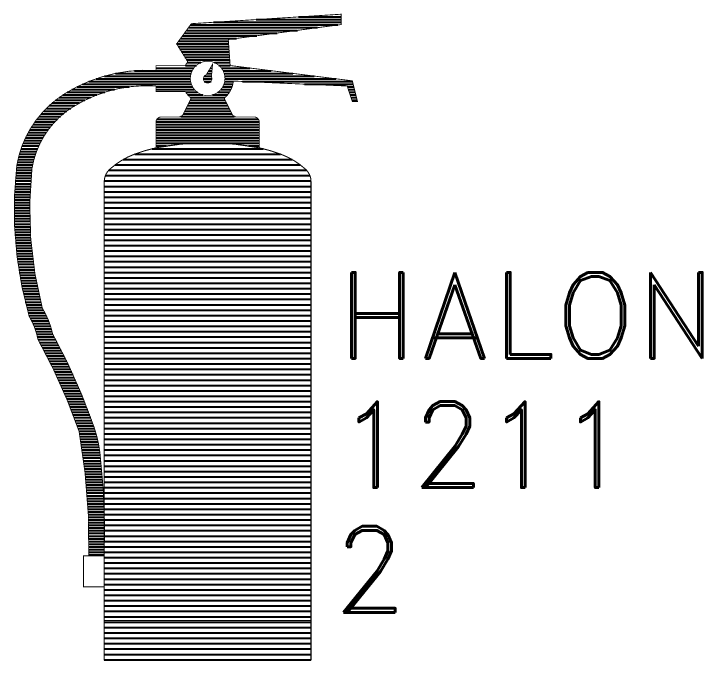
# Model space of a CAD drawing. Header units: millimetres. Extents: x -3 to 2253, y -3 to 1300.
# Drawn here: x 98.5 to 114.49, y 97.49 to 112.51 of the extents above; entities that cross this region are included whole.
import ezdxf

# ---------------------------------------------------------------- set-up
doc = ezdxf.new("R2010")
doc.units = ezdxf.units.MM
for name, color, linetype in [('ROOD', 1, 'Continuous'), ('TXT', 7, 'Continuous'), ('VEILIG', 7, 'Continuous')]:
    doc.layers.add(name, color=color, linetype=linetype)
doc.styles.add('ROMAND', font='romand')

# ---------------------------------------------------------------- blocks, each defined once
blk = doc.blocks.new('*X88')
at = {"color": 0}
for p, q in [((115.111, 25.438), (116.1, 25.438)), ((113.134, 25.312), (116.1, 25.312)), ((114.123, 25.375), (116.1, 25.375)), ((112.507, 25.125), (115.084, 25.125)), ((112.553, 25.188), (115.554, 25.188)), ((112.598, 25.25), (116.025, 25.25)), ((112.417, 25), (114.143, 25)), ((112.462, 25.062), (114.613, 25.062)), ((112.28, 24.812), (113.487, 24.812)), ((112.326, 24.875), (113.483, 24.875)), ((112.371, 24.938), (113.672, 24.938)), ((112.318, 24.75), (113.491, 24.75)), ((112.357, 24.688), (113.496, 24.688)), ((112.396, 24.625), (113.5, 24.625)), ((112.435, 24.562), (113.505, 24.562)), ((112.473, 24.5), (113.509, 24.5)), ((112.483, 24.312), (112.741, 24.312)), ((112.512, 24.438), (113.513, 24.438)), ((112.525, 24.375), (112.841, 24.375)), ((113.097, 24.312), (113.115, 24.312)), ((113.159, 24.375), (113.518, 24.375)), ((113.259, 24.312), (113.522, 24.312)), ((111.302, 24.188), (112.643, 24.188)), ((111.8, 24.25), (112.682, 24.25)), ((113.022, 24.188), (113.103, 24.188)), ((113.06, 24.25), (113.109, 24.25)), ((113.318, 24.25), (113.976, 24.25)), ((113.357, 24.188), (114.476, 24.188)), ((110.408, 24), (112.6, 24)), ((110.607, 24.062), (112.604, 24.062)), ((110.862, 24.125), (112.617, 24.125)), ((112.9, 24), (113.1, 24)), ((112.922, 24.062), (113.091, 24.062)), ((112.985, 24.125), (113.097, 24.125)), ((113.383, 24.125), (114.976, 24.125)), ((113.396, 24.062), (115.476, 24.062)), ((113.4, 24), (115.976, 24)), ((110.096, 23.875), (112.623, 23.875)), ((110.241, 23.938), (112.606, 23.938)), ((112.922, 23.938), (113.078, 23.938)), ((113.377, 23.875), (113.585, 23.875)), ((113.394, 23.938), (113.596, 23.938)), ((113.813, 23.938), (116.364, 23.938)), ((115.251, 23.875), (116.379, 23.875)), ((109.739, 23.688), (110.609, 23.688)), ((109.847, 23.75), (110.834, 23.75)), ((109.966, 23.812), (111.175, 23.812)), ((111.8, 23.812), (112.651, 23.812)), ((111.8, 23.75), (112.694, 23.75)), ((112.493, 23.688), (112.761, 23.688)), ((113.239, 23.688), (113.507, 23.688)), ((113.306, 23.75), (113.542, 23.75)), ((113.349, 23.812), (113.567, 23.812)), ((116.246, 23.812), (116.395, 23.812)), ((116.267, 23.75), (116.41, 23.75)), ((116.288, 23.688), (116.426, 23.688)), ((109.548, 23.562), (110.279, 23.562)), ((109.639, 23.625), (110.43, 23.625)), ((112.538, 23.625), (112.885, 23.625)), ((112.598, 23.562), (113.402, 23.562)), ((113.115, 23.625), (113.462, 23.625)), ((116.309, 23.625), (116.442, 23.625)), ((116.33, 23.562), (116.457, 23.562)), ((109.319, 23.375), (109.918, 23.375)), ((109.389, 23.438), (110.026, 23.438)), ((109.465, 23.5), (110.146, 23.5)), ((112.531, 23.375), (113.469, 23.375)), ((112.563, 23.438), (113.437, 23.438)), ((112.594, 23.5), (113.406, 23.5)), ((116.351, 23.5), (116.473, 23.5)), ((109.137, 23.188), (109.651, 23.188)), ((109.193, 23.25), (109.731, 23.25)), ((109.254, 23.312), (109.819, 23.312)), ((112.438, 23.188), (113.562, 23.188)), ((112.469, 23.25), (113.531, 23.25)), ((112.5, 23.312), (113.5, 23.312)), ((109.035, 23.062), (109.513, 23.062)), ((109.084, 23.125), (109.579, 23.125)), ((111.823, 23.062), (114.177, 23.062)), ((112.38, 23.125), (113.62, 23.125)), ((108.905, 22.875), (109.345, 22.875)), ((108.945, 22.938), (109.396, 22.938)), ((108.988, 23), (109.452, 23)), ((111.8, 23), (114.2, 23)), ((111.8, 22.938), (114.2, 22.938)), ((111.8, 22.875), (114.2, 22.875)), ((108.832, 22.75), (109.253, 22.75)), ((108.867, 22.812), (109.297, 22.812)), ((111.8, 22.812), (114.2, 22.812)), ((111.8, 22.75), (114.2, 22.75)), ((108.74, 22.562), (109.14, 22.562)), ((108.768, 22.625), (109.175, 22.625)), ((108.799, 22.688), (109.212, 22.688)), ((111.8, 22.688), (114.2, 22.688)), ((111.8, 22.625), (114.2, 22.625)), ((111.8, 22.562), (114.2, 22.562)), ((108.689, 22.438), (109.078, 22.438)), ((108.713, 22.5), (109.108, 22.5)), ((111.8, 22.5), (112.614, 22.5)), ((111.8, 22.438), (112.04, 22.438)), ((113.386, 22.5), (114.2, 22.5)), ((113.96, 22.438), (114.2, 22.438)), ((108.627, 22.25), (109.004, 22.25)), ((108.646, 22.312), (109.027, 22.312)), ((108.666, 22.375), (109.051, 22.375)), ((108.595, 22.125), (108.966, 22.125)), ((108.61, 22.188), (108.984, 22.188)), ((108.562, 21.938), (108.924, 21.938)), ((108.57, 22), (108.936, 22)), ((108.582, 22.062), (108.95, 22.062)), ((108.543, 21.75), (108.904, 21.75)), ((108.549, 21.812), (108.91, 21.812)), ((108.555, 21.875), (108.916, 21.875)), ((108.533, 21.625), (108.894, 21.625)), ((108.538, 21.688), (108.898, 21.688)), ((108.521, 21.438), (108.881, 21.438)), ((108.524, 21.5), (108.885, 21.5)), ((108.528, 21.562), (108.889, 21.562)), ((108.515, 21.312), (108.875, 21.312)), ((108.517, 21.375), (108.878, 21.375)), ((108.509, 21.125), (108.869, 21.125)), ((108.511, 21.188), (108.871, 21.188)), ((108.512, 21.25), (108.873, 21.25)), ((108.508, 21.062), (108.868, 21.062)), ((108.508, 21), (108.868, 21)), ((108.508, 20.938), (108.868, 20.938)), ((108.508, 20.875), (108.868, 20.875)), ((108.509, 20.812), (108.869, 20.812)), ((108.51, 20.75), (108.87, 20.75)), ((108.511, 20.688), (108.871, 20.688)), ((108.514, 20.625), (108.873, 20.625)), ((108.516, 20.562), (108.876, 20.562)), ((108.519, 20.5), (108.879, 20.5)), ((108.522, 20.438), (108.882, 20.438)), ((108.526, 20.375), (108.886, 20.375)), ((108.53, 20.312), (108.89, 20.312)), ((108.535, 20.25), (108.894, 20.25)), ((108.54, 20.188), (108.9, 20.188)), ((108.546, 20.125), (108.905, 20.125)), ((108.552, 20.062), (108.911, 20.062)), ((108.558, 20), (108.917, 20)), ((108.565, 19.938), (108.924, 19.938)), ((108.572, 19.875), (108.932, 19.875)), ((108.58, 19.812), (108.939, 19.812)), ((108.588, 19.75), (108.947, 19.75)), ((108.597, 19.688), (108.956, 19.688)), ((108.606, 19.625), (108.965, 19.625)), ((108.616, 19.562), (108.975, 19.562)), ((108.626, 19.5), (108.985, 19.5)), ((108.636, 19.438), (108.995, 19.438)), ((108.647, 19.375), (109.006, 19.375)), ((108.659, 19.312), (109.017, 19.312)), ((108.67, 19.25), (109.029, 19.25)), ((108.683, 19.188), (109.041, 19.188)), ((108.695, 19.125), (109.054, 19.125)), ((108.709, 19.062), (109.067, 19.062)), ((108.722, 19), (109.081, 19)), ((108.737, 18.938), (109.095, 18.938)), ((108.751, 18.875), (109.109, 18.875)), ((108.766, 18.812), (109.124, 18.812)), ((108.782, 18.75), (109.14, 18.75)), ((108.798, 18.688), (109.156, 18.688)), ((108.814, 18.625), (109.188, 18.625)), ((108.831, 18.562), (109.222, 18.562)), ((108.849, 18.5), (109.253, 18.5)), ((108.88, 18.438), (109.282, 18.438)), ((108.913, 18.375), (109.308, 18.375)), ((108.943, 18.312), (109.331, 18.312)), ((108.97, 18.25), (109.352, 18.25)), ((108.993, 18.188), (109.371, 18.188)), ((109.014, 18.125), (109.388, 18.125)), ((109.032, 18.062), (109.405, 18.062)), ((109.047, 18), (109.439, 18)), ((109.063, 17.938), (109.473, 17.938)), ((109.097, 17.875), (109.506, 17.875)), ((109.131, 17.812), (109.539, 17.812)), ((109.165, 17.75), (109.571, 17.75)), ((109.198, 17.688), (109.603, 17.688)), ((109.23, 17.625), (109.635, 17.625)), ((109.263, 17.562), (109.666, 17.562)), ((109.294, 17.5), (109.697, 17.5)), ((109.326, 17.438), (109.727, 17.438)), ((109.357, 17.375), (109.757, 17.375)), ((109.388, 17.312), (109.787, 17.312)), ((109.418, 17.25), (109.816, 17.25)), ((109.448, 17.188), (109.845, 17.188)), ((109.477, 17.125), (109.874, 17.125)), ((109.506, 17.062), (109.902, 17.062)), ((109.535, 17), (109.93, 17)), ((109.564, 16.938), (109.958, 16.938)), ((109.592, 16.875), (109.985, 16.875)), ((109.619, 16.812), (110.012, 16.812)), ((109.647, 16.75), (110.038, 16.75)), ((109.673, 16.688), (110.064, 16.688)), ((109.7, 16.625), (110.09, 16.625)), ((109.726, 16.562), (110.115, 16.562)), ((109.752, 16.5), (110.14, 16.5)), ((109.778, 16.438), (110.165, 16.438)), ((109.803, 16.375), (110.19, 16.375)), ((109.827, 16.312), (110.214, 16.312)), ((109.852, 16.25), (110.237, 16.25)), ((109.876, 16.188), (110.261, 16.188)), ((109.9, 16.125), (110.284, 16.125)), ((109.923, 16.062), (110.307, 16.062)), ((109.946, 16), (110.329, 16)), ((109.969, 15.938), (110.351, 15.938)), ((109.991, 15.875), (110.373, 15.875)), ((110.013, 15.812), (110.393, 15.812)), ((110.024, 15.75), (110.411, 15.75)), ((110.035, 15.688), (110.428, 15.688)), ((110.046, 15.625), (110.443, 15.625)), ((110.056, 15.562), (110.457, 15.562)), ((110.066, 15.5), (110.47, 15.5)), ((110.075, 15.438), (110.481, 15.438)), ((110.085, 15.375), (110.49, 15.375)), ((110.094, 15.312), (110.499, 15.312)), ((110.103, 15.25), (110.506, 15.25)), ((110.111, 15.188), (110.513, 15.188)), ((110.119, 15.125), (110.519, 15.125)), ((110.127, 15.062), (110.526, 15.062)), ((110.135, 15), (110.532, 15)), ((110.142, 14.938), (110.538, 14.938)), ((110.15, 14.875), (110.543, 14.875)), ((110.157, 14.812), (110.549, 14.812)), ((110.163, 14.75), (110.554, 14.75)), ((110.17, 14.688), (110.559, 14.688)), ((110.176, 14.625), (110.564, 14.625)), ((110.182, 14.562), (110.568, 14.562)), ((110.187, 14.5), (110.572, 14.5)), ((110.192, 14.438), (110.576, 14.438)), ((110.197, 14.375), (110.58, 14.375)), ((110.202, 14.312), (110.584, 14.312)), ((110.207, 14.25), (110.587, 14.25)), ((110.211, 14.188), (110.59, 14.188)), ((110.215, 14.125), (110.593, 14.125)), ((110.219, 14.062), (110.595, 14.062)), ((110.222, 14), (110.598, 14)), ((110.225, 13.938), (110.6, 13.938)), ((110.228, 13.875), (110.602, 13.875)), ((110.231, 13.812), (110.603, 13.812)), ((110.233, 13.75), (110.605, 13.75)), ((110.235, 13.688), (110.606, 13.688)), ((110.237, 13.625), (110.607, 13.625)), ((110.239, 13.562), (110.607, 13.562)), ((110.24, 13.5), (110.608, 13.5)), ((110.241, 13.438), (110.608, 13.438)), ((110.242, 13.375), (110.608, 13.375)), ((110.243, 13.312), (110.608, 13.312)), ((110.243, 13.25), (110.607, 13.25)), ((110.243, 13.188), (110.606, 13.188)), ((110.243, 13.125), (110.605, 13.125)), ((110.241, 13), (110.603, 13)), ((110.242, 13.062), (110.604, 13.062)), ((110.24, 12.938), (110.601, 12.938))]:
    blk.add_line(p, q, dxfattribs=at)
blk = doc.blocks.new('*X87')
at = {"color": 0}
for p, q in [((112.609, 22.5), (113.391, 22.5)), ((111.307, 22.25), (114.693, 22.25)), ((111.713, 22.375), (114.287, 22.375)), ((111.04, 22.125), (114.96, 22.125)), ((110.851, 22), (115.149, 22)), ((110.626, 21.75), (115.374, 21.75)), ((110.704, 21.875), (115.296, 21.875)), ((110.6, 21.625), (115.4, 21.625)), ((110.6, 21.5), (115.4, 21.5)), ((110.6, 21.375), (115.4, 21.375)), ((110.6, 21.25), (115.4, 21.25)), ((110.6, 21.125), (115.4, 21.125)), ((110.6, 21), (115.4, 21)), ((110.6, 20.875), (115.4, 20.875)), ((110.6, 20.75), (115.4, 20.75)), ((110.6, 20.625), (115.4, 20.625)), ((110.6, 20.5), (115.4, 20.5)), ((110.6, 20.375), (115.4, 20.375)), ((110.6, 20.25), (115.4, 20.25)), ((110.6, 20.125), (115.4, 20.125)), ((110.6, 20), (115.4, 20)), ((110.6, 19.875), (115.4, 19.875)), ((110.6, 19.75), (115.4, 19.75)), ((110.6, 19.625), (115.4, 19.625)), ((110.6, 19.5), (115.4, 19.5)), ((110.6, 19.375), (115.4, 19.375)), ((110.6, 19.25), (115.4, 19.25)), ((110.6, 19.125), (115.4, 19.125)), ((110.6, 19), (115.4, 19)), ((110.6, 18.875), (115.4, 18.875)), ((110.6, 18.75), (115.4, 18.75)), ((110.6, 18.625), (115.4, 18.625)), ((110.6, 18.5), (115.4, 18.5)), ((110.6, 18.375), (115.4, 18.375)), ((110.6, 18.25), (115.4, 18.25)), ((110.6, 18.125), (115.4, 18.125)), ((110.6, 18), (115.4, 18)), ((110.6, 17.875), (115.4, 17.875)), ((110.6, 17.75), (115.4, 17.75)), ((110.6, 17.625), (115.4, 17.625)), ((110.6, 17.5), (115.4, 17.5)), ((110.6, 17.375), (115.4, 17.375)), ((110.6, 17.25), (115.4, 17.25)), ((110.6, 17.125), (115.4, 17.125)), ((110.6, 17), (115.4, 17)), ((110.6, 16.875), (115.4, 16.875)), ((110.6, 16.75), (115.4, 16.75)), ((110.6, 16.625), (115.4, 16.625)), ((110.6, 16.5), (115.4, 16.5)), ((110.6, 16.375), (115.4, 16.375)), ((110.6, 16.25), (115.4, 16.25)), ((110.6, 16.125), (115.4, 16.125)), ((110.6, 16), (115.4, 16)), ((110.6, 15.875), (115.4, 15.875)), ((110.6, 15.75), (115.4, 15.75)), ((110.6, 15.625), (115.4, 15.625)), ((110.6, 15.5), (115.4, 15.5)), ((110.6, 15.375), (115.4, 15.375)), ((110.6, 15.25), (115.4, 15.25)), ((110.6, 15.125), (115.4, 15.125)), ((110.6, 15), (115.4, 15)), ((110.6, 14.875), (115.4, 14.875)), ((110.6, 14.75), (115.4, 14.75)), ((110.6, 14.625), (115.4, 14.625)), ((110.6, 14.5), (115.4, 14.5)), ((110.6, 14.375), (115.4, 14.375)), ((110.6, 14.25), (115.4, 14.25)), ((110.6, 14.125), (115.4, 14.125)), ((110.6, 14), (115.4, 14)), ((110.6, 13.875), (115.4, 13.875)), ((110.6, 13.75), (115.4, 13.75)), ((110.6, 13.625), (115.4, 13.625)), ((110.6, 13.5), (115.4, 13.5)), ((110.6, 13.375), (115.4, 13.375)), ((110.6, 13.25), (115.4, 13.25)), ((110.6, 13.125), (115.4, 13.125)), ((110.6, 13), (115.4, 13)), ((110.6, 12.875), (115.4, 12.875)), ((110.6, 12.75), (115.4, 12.75)), ((110.6, 12.625), (115.4, 12.625)), ((110.6, 12.5), (115.4, 12.5)), ((110.6, 12.375), (115.4, 12.375)), ((110.6, 12.25), (115.4, 12.25)), ((110.6, 12.125), (115.4, 12.125)), ((110.6, 12), (115.4, 12)), ((110.6, 11.875), (115.4, 11.875)), ((110.6, 11.75), (115.4, 11.75)), ((110.6, 11.625), (115.4, 11.625)), ((110.6, 11.5), (115.4, 11.5)), ((110.6, 11.375), (115.4, 11.375)), ((110.6, 11.25), (115.4, 11.25)), ((110.6, 11.125), (115.4, 11.125)), ((110.6, 11), (115.4, 11)), ((110.6, 10.875), (115.4, 10.875)), ((110.6, 10.75), (115.4, 10.75)), ((110.6, 10.625), (115.4, 10.625)), ((110.6, 10.5), (115.4, 10.5))]:
    blk.add_line(p, q, dxfattribs=at)
blk = doc.blocks.new('0301')
at = {"layer": 'VEILIG', "const_width": 0.02}
blk.add_lwpolyline([(-4.4, -5.088), (-4.76, -5.088, 0.04923), (-4.987, -2.187, 0.042034), (-5.942, -0.053, 0.090091), (-6.146, 0.482, -0.098732), (-6.433, 3.983, -0.215576), (-5.31, 5.658, -0.154787), (-3.2, 6.193), (-3.2, 6.306), (-2.521, 6.306, -0.044244), (-2.46, 6.393), (-2.72, 6.812), (-2.38, 7.28), (1.1, 7.5), (1.1, 7.26), (-1.52, 6.912), (-1.477, 6.307), (1.36, 5.952), (1.48, 5.472), (1.36, 5.472), (1.24, 5.832), (-1.403, 5.947, -0.196626), (-1.617, 5.546), (-1.433, 5.178, 0.284079), (-1.326, 5.112), (-0.92, 5.112, -0.414214), (-0.8, 4.992), (-0.8, 4.395, 0.097305), (-3.2, 4.395), (-3.2, 4.992, -0.414214), (-3.08, 5.112), (-2.674, 5.112, 0.284079), (-2.567, 5.178), (-2.383, 5.546, -0.088007), (-2.518, 5.706), (-3.2, 5.706), (-3.2, 5.832, 0.156465), (-5.12, 5.352, 0.217015), (-6.08, 3.912, 0.091271), (-5.84, 0.672, -0.082823), (-5.6, 0.072, -0.041423), (-4.64, -2.088, -0.055325), (-4.5, -2.7, -0.03637), (-4.4, -5.1)], format="xyb", dxfattribs=at)
at = {"layer": 'VEILIG'}
for points, const_width in [([(-2.4, 6.008, 1), (-1.6, 6.008, 1)], 0.016), ([(-2.033, 6.094, 2.656684), (-1.911, 6.045), (-1.882, 6.348)], 0.016), ([(-4.274, 3.897, 0.211848), (-4.4, 3.612), (-4.4, -7.5), (0.4, -7.5), (0.4, 3.612, 0.211848), (0.274, 3.897, 0.094525), (-0.303, 4.248, 0.051213), (-1.02, 4.436, 0.038544), (-2, 4.512, 0.038544), (-2.98, 4.436, 0.051213), (-3.697, 4.248, 0.094525)], 0.024)]:
    blk.add_lwpolyline(points, format="xyb", close=True, dxfattribs=dict(at, const_width=const_width))
at = {"layer": 'VEILIG', "const_width": 0.024}
for points in [[(0.4, 3.612), (-4.4, 3.612)], [(-4.4, -5.808), (-4.88, -5.808), (-4.88, -5.088), (-4.4, -5.088)], [(0.4, -6.588), (-4.4, -6.588)]]:
    blk.add_lwpolyline(points, dxfattribs=at)
at = {"layer": 'ROOD'}
blk.add_blockref('*X87', (-115, -18), dxfattribs=at)
at = {"layer": 'VEILIG'}
blk.add_blockref('*X88', (-115, -18), dxfattribs=at)
at = {"layer": 'TXT', "style": 'ROMAND'}
for s, p in [('HALON', (1, -0.5)), ('1211', (1, -3.5)), ('2', (0.9, -6.4))]:
    blk.add_text(s, height=2, dxfattribs=at).set_placement(p)

msp = doc.modelspace()

# ---------------------------------------------------------------- block references
msp.add_blockref('0301', (105, 105))

doc.saveas('drawing.dxf')
